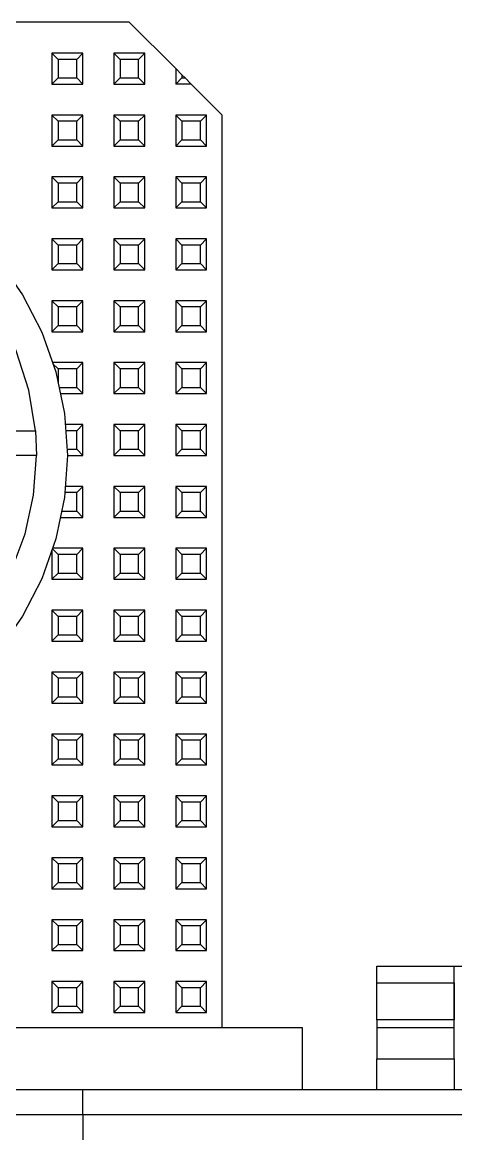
# Model space of a CAD drawing. Header units: millimetres. Extents: x 0 to 156, y 0 to 155.
# Drawn here: x 86.54 to 100.55, y 119.08 to 155 of the extents above; entities that cross this region are included whole.
import ezdxf

# ---------------------------------------------------------------- set-up
doc = ezdxf.new("R2010")
doc.units = ezdxf.units.MM

# ---------------------------------------------------------------- blocks, each defined once
blk = doc.blocks.new('CHINT_70dbcf6fe7c4519691b3c42ff544d895_FACE_0')
at = {"color": 7, "linetype": 'CONTINUOUS', "true_color": 0x40d9ff}
for p, q in [((87.7, 153.8), (87.5, 154)), ((87.5, 154), (87.5, 153)), ((88.5, 154), (87.5, 154)), ((87.7, 153.8), (87.7, 153.2)), ((88.3, 153.8), (87.7, 153.8)), ((88.3, 153.8), (88.5, 154)), ((88.3, 153.2), (88.3, 153.8)), ((88.5, 153), (88.5, 154)), ((89.7, 153.8), (89.5, 154)), ((89.5, 154), (89.5, 153)), ((90.5, 154), (89.5, 154)), ((89.7, 153.8), (89.7, 153.2)), ((90.3, 153.8), (89.7, 153.8)), ((90.3, 153.8), (90.5, 154)), ((90.3, 153.2), (90.3, 153.8)), ((90.5, 153), (90.5, 154)), ((87.7, 153.2), (87.5, 153)), ((87.7, 153.2), (88.3, 153.2)), ((88.3, 153.2), (88.5, 153)), ((89.7, 153.2), (89.5, 153)), ((89.7, 153.2), (90.3, 153.2)), ((90.3, 153.2), (90.5, 153)), ((91.7, 153.2), (91.5, 153)), ((91.7, 153.3), (91.7, 153.2)), ((91.7, 153.3), (91.8, 153.2)), ((91.7, 153.2), (91.8, 153.2)), ((87.5, 153), (88.5, 153)), ((89.5, 153), (90.5, 153)), ((87.7, 151.8), (87.5, 152)), ((87.5, 152), (87.5, 151)), ((88.5, 152), (87.5, 152)), ((88.3, 151.8), (88.5, 152)), ((88.5, 151), (88.5, 152)), ((89.7, 151.8), (89.5, 152)), ((89.5, 152), (89.5, 151)), ((90.5, 152), (89.5, 152)), ((90.3, 151.8), (90.5, 152)), ((90.5, 151), (90.5, 152)), ((91.7, 151.8), (91.5, 152)), ((91.5, 152), (91.5, 151)), ((92.5, 152), (91.5, 152)), ((92.3, 151.8), (92.5, 152)), ((92.5, 151), (92.5, 152)), ((87.7, 151.8), (87.7, 151.2)), ((88.3, 151.8), (87.7, 151.8)), ((88.3, 151.2), (88.3, 151.8)), ((89.7, 151.8), (89.7, 151.2)), ((90.3, 151.8), (89.7, 151.8)), ((90.3, 151.2), (90.3, 151.8)), ((91.7, 151.8), (91.7, 151.2)), ((92.3, 151.8), (91.7, 151.8)), ((92.3, 151.2), (92.3, 151.8)), ((87.7, 151.2), (87.5, 151)), ((87.5, 151), (88.5, 151)), ((87.7, 151.2), (88.3, 151.2)), ((88.3, 151.2), (88.5, 151)), ((89.7, 151.2), (89.5, 151)), ((89.5, 151), (90.5, 151)), ((89.7, 151.2), (90.3, 151.2)), ((90.3, 151.2), (90.5, 151)), ((91.7, 151.2), (91.5, 151)), ((91.5, 151), (92.5, 151)), ((91.7, 151.2), (92.3, 151.2)), ((92.3, 151.2), (92.5, 151)), ((87.7, 149.8), (87.5, 150)), ((87.5, 150), (87.5, 149)), ((88.5, 150), (87.5, 150)), ((87.7, 149.8), (87.7, 149.2)), ((88.3, 149.8), (87.7, 149.8)), ((88.3, 149.8), (88.5, 150)), ((88.3, 149.2), (88.3, 149.8)), ((88.5, 149), (88.5, 150)), ((89.7, 149.8), (89.5, 150)), ((89.5, 150), (89.5, 149)), ((90.5, 150), (89.5, 150)), ((89.7, 149.8), (89.7, 149.2)), ((90.3, 149.8), (89.7, 149.8)), ((90.3, 149.8), (90.5, 150)), ((90.3, 149.2), (90.3, 149.8)), ((90.5, 149), (90.5, 150)), ((91.7, 149.8), (91.5, 150)), ((91.5, 150), (91.5, 149)), ((92.5, 150), (91.5, 150)), ((91.7, 149.8), (91.7, 149.2)), ((92.3, 149.8), (91.7, 149.8)), ((92.3, 149.8), (92.5, 150)), ((92.3, 149.2), (92.3, 149.8)), ((92.5, 149), (92.5, 150)), ((87.7, 149.2), (87.5, 149)), ((87.7, 149.2), (88.3, 149.2)), ((88.3, 149.2), (88.5, 149)), ((89.7, 149.2), (89.5, 149)), ((89.7, 149.2), (90.3, 149.2)), ((90.3, 149.2), (90.5, 149)), ((91.7, 149.2), (91.5, 149)), ((91.7, 149.2), (92.3, 149.2)), ((92.3, 149.2), (92.5, 149)), ((87.5, 149), (88.5, 149)), ((89.5, 149), (90.5, 149)), ((91.5, 149), (92.5, 149)), ((87.7, 147.8), (87.5, 148)), ((87.5, 148), (87.5, 147)), ((88.5, 148), (87.5, 148)), ((88.3, 147.8), (88.5, 148)), ((88.5, 147), (88.5, 148)), ((89.7, 147.8), (89.5, 148)), ((89.5, 148), (89.5, 147)), ((90.5, 148), (89.5, 148)), ((90.3, 147.8), (90.5, 148)), ((90.5, 147), (90.5, 148)), ((91.7, 147.8), (91.5, 148)), ((91.5, 148), (91.5, 147)), ((92.5, 148), (91.5, 148)), ((92.3, 147.8), (92.5, 148)), ((92.5, 147), (92.5, 148)), ((87.7, 147.8), (87.7, 147.2)), ((88.3, 147.8), (87.7, 147.8)), ((88.3, 147.2), (88.3, 147.8)), ((89.7, 147.8), (89.7, 147.2)), ((90.3, 147.8), (89.7, 147.8)), ((90.3, 147.2), (90.3, 147.8)), ((91.7, 147.8), (91.7, 147.2)), ((92.3, 147.8), (91.7, 147.8)), ((92.3, 147.2), (92.3, 147.8)), ((87.7, 147.2), (87.5, 147)), ((87.5, 147), (88.5, 147)), ((87.7, 147.2), (88.3, 147.2)), ((88.3, 147.2), (88.5, 147)), ((89.7, 147.2), (89.5, 147)), ((89.5, 147), (90.5, 147)), ((89.7, 147.2), (90.3, 147.2)), ((90.3, 147.2), (90.5, 147)), ((91.7, 147.2), (91.5, 147)), ((91.5, 147), (92.5, 147)), ((91.7, 147.2), (92.3, 147.2)), ((92.3, 147.2), (92.5, 147)), ((87.7, 145.8), (87.5, 146)), ((87.5, 146), (87.5, 145)), ((88.5, 146), (87.5, 146)), ((88.3, 145.8), (88.5, 146)), ((88.5, 145), (88.5, 146)), ((89.7, 145.8), (89.5, 146)), ((89.5, 146), (89.5, 145)), ((90.5, 146), (89.5, 146)), ((90.3, 145.8), (90.5, 146)), ((90.5, 145), (90.5, 146)), ((91.7, 145.8), (91.5, 146)), ((91.5, 146), (91.5, 145)), ((92.5, 146), (91.5, 146)), ((92.3, 145.8), (92.5, 146)), ((92.5, 145), (92.5, 146)), ((87.7, 145.8), (87.7, 145.2)), ((88.3, 145.8), (87.7, 145.8)), ((88.3, 145.2), (88.3, 145.8)), ((89.7, 145.8), (89.7, 145.2)), ((90.3, 145.8), (89.7, 145.8)), ((90.3, 145.2), (90.3, 145.8)), ((91.7, 145.8), (91.7, 145.2)), ((92.3, 145.8), (91.7, 145.8)), ((92.3, 145.2), (92.3, 145.8)), ((87.7, 145.2), (87.5, 145)), ((87.7, 145.2), (88.3, 145.2)), ((88.3, 145.2), (88.5, 145)), ((89.7, 145.2), (89.5, 145)), ((89.7, 145.2), (90.3, 145.2)), ((90.3, 145.2), (90.5, 145)), ((91.7, 145.2), (91.5, 145)), ((91.7, 145.2), (92.3, 145.2)), ((92.3, 145.2), (92.5, 145)), ((87.5, 145), (88.5, 145)), ((89.5, 145), (90.5, 145)), ((91.5, 145), (92.5, 145)), ((88.5, 144), (87.522, 144)), ((87.7, 143.8), (87.534, 143.966)), ((87.7, 143.8), (87.7, 143.357)), ((88.3, 143.8), (87.7, 143.8)), ((88.3, 143.8), (88.5, 144)), ((88.3, 143.2), (88.3, 143.8)), ((88.5, 143), (88.5, 144)), ((89.7, 143.8), (89.5, 144)), ((89.5, 144), (89.5, 143)), ((90.5, 144), (89.5, 144)), ((89.7, 143.8), (89.7, 143.2)), ((90.3, 143.8), (89.7, 143.8)), ((90.3, 143.8), (90.5, 144)), ((90.3, 143.2), (90.3, 143.8)), ((90.5, 143), (90.5, 144)), ((91.7, 143.8), (91.5, 144)), ((91.5, 144), (91.5, 143)), ((92.5, 144), (91.5, 144)), ((91.7, 143.8), (91.7, 143.2)), ((92.3, 143.8), (91.7, 143.8)), ((92.3, 143.8), (92.5, 144)), ((92.3, 143.2), (92.3, 143.8)), ((92.5, 143), (92.5, 144)), ((87.733, 143.2), (88.3, 143.2)), ((87.774, 143), (88.5, 143)), ((88.3, 143.2), (88.5, 143)), ((89.7, 143.2), (89.5, 143)), ((89.5, 143), (90.5, 143)), ((89.7, 143.2), (90.3, 143.2)), ((90.3, 143.2), (90.5, 143)), ((91.7, 143.2), (91.5, 143)), ((91.5, 143), (92.5, 143)), ((91.7, 143.2), (92.3, 143.2)), ((92.3, 143.2), (92.5, 143)), ((88.5, 142), (87.932, 142)), ((88.3, 141.8), (88.5, 142)), ((88.5, 141), (88.5, 142)), ((89.7, 141.8), (89.5, 142)), ((89.5, 142), (89.5, 141)), ((90.5, 142), (89.5, 142)), ((90.3, 141.8), (90.5, 142)), ((90.5, 141), (90.5, 142)), ((91.7, 141.8), (91.5, 142)), ((91.5, 142), (91.5, 141)), ((92.5, 142), (91.5, 142)), ((92.3, 141.8), (92.5, 142)), ((92.5, 141), (92.5, 142)), ((88.3, 141.8), (87.945, 141.8)), ((88.3, 141.2), (88.3, 141.8)), ((89.7, 141.8), (89.7, 141.2)), ((90.3, 141.8), (89.7, 141.8)), ((90.3, 141.2), (90.3, 141.8)), ((91.7, 141.8), (91.7, 141.2)), ((92.3, 141.8), (91.7, 141.8)), ((92.3, 141.2), (92.3, 141.8)), ((87.986, 141.2), (88.3, 141.2)), ((88.3, 141.2), (88.5, 141)), ((89.7, 141.2), (89.5, 141)), ((89.7, 141.2), (90.3, 141.2)), ((90.3, 141.2), (90.5, 141)), ((91.7, 141.2), (91.5, 141)), ((91.7, 141.2), (92.3, 141.2)), ((92.3, 141.2), (92.5, 141)), ((88, 141), (88.5, 141)), ((89.5, 141), (90.5, 141)), ((91.5, 141), (92.5, 141)), ((88.3, 139.8), (87.918, 139.8)), ((88.5, 140), (87.932, 140)), ((88.3, 139.8), (88.5, 140)), ((88.3, 139.2), (88.3, 139.8)), ((88.5, 139), (88.5, 140)), ((89.7, 139.8), (89.5, 140)), ((89.5, 140), (89.5, 139)), ((90.5, 140), (89.5, 140)), ((89.7, 139.8), (89.7, 139.2)), ((90.3, 139.8), (89.7, 139.8)), ((90.3, 139.8), (90.5, 140)), ((90.3, 139.2), (90.3, 139.8)), ((90.5, 139), (90.5, 140)), ((91.7, 139.8), (91.5, 140)), ((91.5, 140), (91.5, 139)), ((92.5, 140), (91.5, 140)), ((91.7, 139.8), (91.7, 139.2)), ((92.3, 139.8), (91.7, 139.8)), ((92.3, 139.8), (92.5, 140)), ((92.3, 139.2), (92.3, 139.8)), ((92.5, 139), (92.5, 140)), ((87.816, 139.2), (88.3, 139.2)), ((88.3, 139.2), (88.5, 139)), ((89.7, 139.2), (89.5, 139)), ((89.7, 139.2), (90.3, 139.2)), ((90.3, 139.2), (90.5, 139)), ((91.7, 139.2), (91.5, 139)), ((91.7, 139.2), (92.3, 139.2)), ((92.3, 139.2), (92.5, 139)), ((87.774, 139), (88.5, 139)), ((89.5, 139), (90.5, 139)), ((91.5, 139), (92.5, 139)), ((87.5, 137.939), (87.5, 137)), ((87.7, 137.8), (87.516, 137.984)), ((88.5, 138), (87.522, 138)), ((88.3, 137.8), (88.5, 138)), ((88.5, 137), (88.5, 138)), ((89.7, 137.8), (89.5, 138)), ((89.5, 138), (89.5, 137)), ((90.5, 138), (89.5, 138)), ((90.3, 137.8), (90.5, 138)), ((90.5, 137), (90.5, 138)), ((91.7, 137.8), (91.5, 138)), ((91.5, 138), (91.5, 137)), ((92.5, 138), (91.5, 138)), ((92.3, 137.8), (92.5, 138)), ((92.5, 137), (92.5, 138)), ((87.7, 137.8), (87.7, 137.2)), ((88.3, 137.8), (87.7, 137.8)), ((88.3, 137.2), (88.3, 137.8)), ((89.7, 137.8), (89.7, 137.2)), ((90.3, 137.8), (89.7, 137.8)), ((90.3, 137.2), (90.3, 137.8)), ((91.7, 137.8), (91.7, 137.2)), ((92.3, 137.8), (91.7, 137.8)), ((92.3, 137.2), (92.3, 137.8)), ((87.7, 137.2), (87.5, 137)), ((87.5, 137), (88.5, 137)), ((87.7, 137.2), (88.3, 137.2)), ((88.3, 137.2), (88.5, 137)), ((89.7, 137.2), (89.5, 137)), ((89.5, 137), (90.5, 137)), ((89.7, 137.2), (90.3, 137.2)), ((90.3, 137.2), (90.5, 137)), ((91.7, 137.2), (91.5, 137)), ((91.5, 137), (92.5, 137)), ((91.7, 137.2), (92.3, 137.2)), ((92.3, 137.2), (92.5, 137)), ((87.7, 135.8), (87.5, 136)), ((87.5, 136), (87.5, 135)), ((88.5, 136), (87.5, 136)), ((87.7, 135.8), (87.7, 135.2)), ((88.3, 135.8), (87.7, 135.8)), ((88.3, 135.8), (88.5, 136)), ((88.3, 135.2), (88.3, 135.8)), ((88.5, 135), (88.5, 136)), ((89.7, 135.8), (89.5, 136)), ((89.5, 136), (89.5, 135)), ((90.5, 136), (89.5, 136)), ((89.7, 135.8), (89.7, 135.2)), ((90.3, 135.8), (89.7, 135.8)), ((90.3, 135.8), (90.5, 136)), ((90.3, 135.2), (90.3, 135.8)), ((90.5, 135), (90.5, 136)), ((91.7, 135.8), (91.5, 136)), ((91.5, 136), (91.5, 135)), ((92.5, 136), (91.5, 136)), ((91.7, 135.8), (91.7, 135.2)), ((92.3, 135.8), (91.7, 135.8)), ((92.3, 135.8), (92.5, 136)), ((92.3, 135.2), (92.3, 135.8)), ((92.5, 135), (92.5, 136)), ((87.7, 135.2), (87.5, 135)), ((87.7, 135.2), (88.3, 135.2)), ((88.3, 135.2), (88.5, 135)), ((89.7, 135.2), (89.5, 135)), ((89.7, 135.2), (90.3, 135.2)), ((90.3, 135.2), (90.5, 135)), ((91.7, 135.2), (91.5, 135)), ((91.7, 135.2), (92.3, 135.2)), ((92.3, 135.2), (92.5, 135)), ((87.5, 135), (88.5, 135)), ((89.5, 135), (90.5, 135)), ((91.5, 135), (92.5, 135)), ((87.7, 133.8), (87.5, 134)), ((87.5, 134), (87.5, 133)), ((88.5, 134), (87.5, 134)), ((88.3, 133.8), (88.5, 134)), ((88.5, 133), (88.5, 134)), ((89.7, 133.8), (89.5, 134)), ((89.5, 134), (89.5, 133)), ((90.5, 134), (89.5, 134)), ((90.3, 133.8), (90.5, 134)), ((90.5, 133), (90.5, 134)), ((91.7, 133.8), (91.5, 134)), ((91.5, 134), (91.5, 133)), ((92.5, 134), (91.5, 134)), ((92.3, 133.8), (92.5, 134)), ((92.5, 133), (92.5, 134)), ((87.7, 133.8), (87.7, 133.2)), ((88.3, 133.8), (87.7, 133.8)), ((88.3, 133.2), (88.3, 133.8)), ((89.7, 133.8), (89.7, 133.2)), ((90.3, 133.8), (89.7, 133.8)), ((90.3, 133.2), (90.3, 133.8)), ((91.7, 133.8), (91.7, 133.2)), ((92.3, 133.8), (91.7, 133.8)), ((92.3, 133.2), (92.3, 133.8)), ((87.7, 133.2), (87.5, 133)), ((87.5, 133), (88.5, 133)), ((87.7, 133.2), (88.3, 133.2)), ((88.3, 133.2), (88.5, 133)), ((89.7, 133.2), (89.5, 133)), ((89.5, 133), (90.5, 133)), ((89.7, 133.2), (90.3, 133.2)), ((90.3, 133.2), (90.5, 133)), ((91.7, 133.2), (91.5, 133)), ((91.5, 133), (92.5, 133)), ((91.7, 133.2), (92.3, 133.2)), ((92.3, 133.2), (92.5, 133)), ((87.7, 131.8), (87.5, 132)), ((87.5, 132), (87.5, 131)), ((88.5, 132), (87.5, 132)), ((88.3, 131.8), (88.5, 132)), ((88.5, 131), (88.5, 132)), ((89.7, 131.8), (89.5, 132)), ((89.5, 132), (89.5, 131)), ((90.5, 132), (89.5, 132)), ((90.3, 131.8), (90.5, 132)), ((90.5, 131), (90.5, 132)), ((91.7, 131.8), (91.5, 132)), ((91.5, 132), (91.5, 131)), ((92.5, 132), (91.5, 132)), ((92.3, 131.8), (92.5, 132)), ((92.5, 131), (92.5, 132)), ((87.7, 131.8), (87.7, 131.2)), ((88.3, 131.8), (87.7, 131.8)), ((88.3, 131.2), (88.3, 131.8)), ((89.7, 131.8), (89.7, 131.2)), ((90.3, 131.8), (89.7, 131.8)), ((90.3, 131.2), (90.3, 131.8)), ((91.7, 131.8), (91.7, 131.2)), ((92.3, 131.8), (91.7, 131.8)), ((92.3, 131.2), (92.3, 131.8)), ((87.7, 131.2), (87.5, 131)), ((87.7, 131.2), (88.3, 131.2)), ((88.3, 131.2), (88.5, 131)), ((89.7, 131.2), (89.5, 131)), ((89.7, 131.2), (90.3, 131.2)), ((90.3, 131.2), (90.5, 131)), ((91.7, 131.2), (91.5, 131)), ((91.7, 131.2), (92.3, 131.2)), ((92.3, 131.2), (92.5, 131)), ((87.5, 131), (88.5, 131)), ((89.5, 131), (90.5, 131)), ((91.5, 131), (92.5, 131)), ((87.7, 129.8), (87.5, 130)), ((87.5, 130), (87.5, 129)), ((88.5, 130), (87.5, 130)), ((87.7, 129.8), (87.7, 129.2)), ((88.3, 129.8), (87.7, 129.8)), ((88.3, 129.8), (88.5, 130)), ((88.3, 129.2), (88.3, 129.8)), ((88.5, 129), (88.5, 130)), ((89.7, 129.8), (89.5, 130)), ((89.5, 130), (89.5, 129)), ((90.5, 130), (89.5, 130)), ((89.7, 129.8), (89.7, 129.2)), ((90.3, 129.8), (89.7, 129.8)), ((90.3, 129.8), (90.5, 130)), ((90.3, 129.2), (90.3, 129.8)), ((90.5, 129), (90.5, 130)), ((91.7, 129.8), (91.5, 130)), ((91.5, 130), (91.5, 129)), ((92.5, 130), (91.5, 130)), ((91.7, 129.8), (91.7, 129.2)), ((92.3, 129.8), (91.7, 129.8)), ((92.3, 129.8), (92.5, 130)), ((92.3, 129.2), (92.3, 129.8)), ((92.5, 129), (92.5, 130)), ((87.7, 129.2), (87.5, 129)), ((87.5, 129), (88.5, 129)), ((87.7, 129.2), (88.3, 129.2)), ((88.3, 129.2), (88.5, 129)), ((89.7, 129.2), (89.5, 129)), ((89.5, 129), (90.5, 129)), ((89.7, 129.2), (90.3, 129.2)), ((90.3, 129.2), (90.5, 129)), ((91.7, 129.2), (91.5, 129)), ((91.5, 129), (92.5, 129)), ((91.7, 129.2), (92.3, 129.2)), ((92.3, 129.2), (92.5, 129)), ((87.7, 127.8), (87.5, 128)), ((87.5, 128), (87.5, 127)), ((88.5, 128), (87.5, 128)), ((88.3, 127.8), (88.5, 128)), ((88.5, 127), (88.5, 128)), ((89.7, 127.8), (89.5, 128)), ((89.5, 128), (89.5, 127)), ((90.5, 128), (89.5, 128)), ((90.3, 127.8), (90.5, 128)), ((90.5, 127), (90.5, 128)), ((91.7, 127.8), (91.5, 128)), ((91.5, 128), (91.5, 127)), ((92.5, 128), (91.5, 128)), ((92.3, 127.8), (92.5, 128)), ((92.5, 127), (92.5, 128)), ((87.7, 127.8), (87.7, 127.2)), ((88.3, 127.8), (87.7, 127.8)), ((88.3, 127.2), (88.3, 127.8)), ((89.7, 127.8), (89.7, 127.2)), ((90.3, 127.8), (89.7, 127.8)), ((90.3, 127.2), (90.3, 127.8)), ((91.7, 127.8), (91.7, 127.2)), ((92.3, 127.8), (91.7, 127.8)), ((92.3, 127.2), (92.3, 127.8)), ((87.7, 127.2), (87.5, 127)), ((87.7, 127.2), (88.3, 127.2)), ((88.3, 127.2), (88.5, 127)), ((89.7, 127.2), (89.5, 127)), ((89.7, 127.2), (90.3, 127.2)), ((90.3, 127.2), (90.5, 127)), ((91.7, 127.2), (91.5, 127)), ((91.7, 127.2), (92.3, 127.2)), ((92.3, 127.2), (92.5, 127)), ((87.5, 127), (88.5, 127)), ((89.5, 127), (90.5, 127)), ((91.5, 127), (92.5, 127)), ((87.7, 125.8), (87.5, 126)), ((87.5, 126), (87.5, 125)), ((88.5, 126), (87.5, 126)), ((87.7, 125.8), (87.7, 125.2)), ((88.3, 125.8), (87.7, 125.8)), ((88.3, 125.8), (88.5, 126)), ((88.3, 125.2), (88.3, 125.8)), ((88.5, 125), (88.5, 126)), ((89.7, 125.8), (89.5, 126)), ((89.5, 126), (89.5, 125)), ((90.5, 126), (89.5, 126)), ((89.7, 125.8), (89.7, 125.2)), ((90.3, 125.8), (89.7, 125.8)), ((90.3, 125.8), (90.5, 126)), ((90.3, 125.2), (90.3, 125.8)), ((90.5, 125), (90.5, 126)), ((91.7, 125.8), (91.5, 126)), ((91.5, 126), (91.5, 125)), ((92.5, 126), (91.5, 126)), ((91.7, 125.8), (91.7, 125.2)), ((92.3, 125.8), (91.7, 125.8)), ((92.3, 125.8), (92.5, 126)), ((92.3, 125.2), (92.3, 125.8)), ((92.5, 125), (92.5, 126)), ((87.7, 125.2), (87.5, 125)), ((87.5, 125), (88.5, 125)), ((87.7, 125.2), (88.3, 125.2)), ((88.3, 125.2), (88.5, 125)), ((89.7, 125.2), (89.5, 125)), ((89.5, 125), (90.5, 125)), ((89.7, 125.2), (90.3, 125.2)), ((90.3, 125.2), (90.5, 125)), ((91.7, 125.2), (91.5, 125)), ((91.5, 125), (92.5, 125)), ((91.7, 125.2), (92.3, 125.2)), ((92.3, 125.2), (92.5, 125)), ((87.7, 123.8), (87.5, 124)), ((87.5, 124), (87.5, 123)), ((88.5, 124), (87.5, 124)), ((88.3, 123.8), (88.5, 124)), ((88.5, 123), (88.5, 124)), ((89.7, 123.8), (89.5, 124)), ((89.5, 124), (89.5, 123)), ((90.5, 124), (89.5, 124)), ((90.3, 123.8), (90.5, 124)), ((90.5, 123), (90.5, 124)), ((91.7, 123.8), (91.5, 124)), ((91.5, 124), (91.5, 123)), ((92.5, 124), (91.5, 124)), ((92.3, 123.8), (92.5, 124)), ((92.5, 123), (92.5, 124)), ((87.7, 123.8), (87.7, 123.2)), ((88.3, 123.8), (87.7, 123.8)), ((88.3, 123.2), (88.3, 123.8)), ((89.7, 123.8), (89.7, 123.2)), ((90.3, 123.8), (89.7, 123.8)), ((90.3, 123.2), (90.3, 123.8)), ((91.7, 123.8), (91.7, 123.2)), ((92.3, 123.8), (91.7, 123.8)), ((92.3, 123.2), (92.3, 123.8)), ((87.7, 123.2), (87.5, 123)), ((87.7, 123.2), (88.3, 123.2)), ((88.3, 123.2), (88.5, 123)), ((89.7, 123.2), (89.5, 123)), ((89.7, 123.2), (90.3, 123.2)), ((90.3, 123.2), (90.5, 123)), ((91.7, 123.2), (91.5, 123)), ((91.7, 123.2), (92.3, 123.2)), ((92.3, 123.2), (92.5, 123)), ((87.5, 123), (88.5, 123)), ((89.5, 123), (90.5, 123)), ((91.5, 123), (92.5, 123)), ((100.5, 122.5), (98, 122.5)), ((100.5, 121.5), (100.5, 120.5)), ((88.5, 120.5), (67.5, 120.5)), ((88.5, 119.7), (88.5, 120.5)), ((67.5, 119.7), (88.5, 119.7))]:
    blk.add_line(p, q, dxfattribs=at)
for points in [[(91.5, 153.5), (90, 155), (66, 155), (64.5, 153.5)], [(91.7, 153.3), (91.5, 153.5), (91.5, 153)], [(91.8, 153.2), (92, 153), (91.5, 153)], [(93, 122.5), (93, 152), (92, 153)], [(68, 141), (68.093, 142.362), (68.371, 143.698), (68.828, 144.984), (69.456, 146.196), (70.243, 147.311), (71.174, 148.308), (72.233, 149.17), (73.399, 149.879), (74.651, 150.423), (75.965, 150.791), (77.318, 150.977), (78.682, 150.977), (80.035, 150.791), (81.349, 150.423), (82.601, 149.879), (83.767, 149.17), (84.826, 148.308), (85.757, 147.311), (86.544, 146.196), (87.172, 144.984), (87.629, 143.698), (87.907, 142.362), (88, 141)], [(86.964, 141.8), (86.748, 143.115), (86.34, 144.383), (85.749, 145.577), (84.988, 146.671), (84.075, 147.641), (83.028, 148.465), (81.87, 149.125), (80.628, 149.608), (79.329, 149.901), (78, 150), (76.671, 149.901), (75.372, 149.608), (74.13, 149.125), (72.972, 148.465), (71.925, 147.641), (71.012, 146.671), (70.251, 145.577), (69.66, 144.383), (69.252, 143.115), (69.036, 141.8)], [(85.538, 141.8), (86.964, 141.8), (87, 141), (84.691, 141), (84, 141)], [(88, 141), (87.907, 139.638), (87.629, 138.302), (87.172, 137.016), (86.544, 135.804), (85.757, 134.689), (84.826, 133.692), (83.767, 132.83), (82.601, 132.121), (81.349, 131.577), (80.035, 131.209), (78.682, 131.023), (77.318, 131.023), (75.965, 131.209), (74.651, 131.577), (73.399, 132.121), (72.233, 132.83), (71.174, 133.692), (70.243, 134.689), (69.456, 135.804), (68.828, 137.016), (68.371, 138.302), (68.093, 139.638), (68, 141)], [(69, 141), (69.092, 139.719), (69.365, 138.464), (69.813, 137.261), (70.429, 136.134), (71.198, 135.106), (72.106, 134.198), (73.134, 133.429), (74.261, 132.813), (75.464, 132.365), (76.719, 132.092), (78, 132), (79.281, 132.092), (80.536, 132.365), (81.739, 132.813), (82.866, 133.429), (83.894, 134.198), (84.802, 135.106), (85.571, 136.134), (86.187, 137.261), (86.635, 138.464), (86.908, 139.719), (87, 141)], [(98, 123.964), (98, 124.259), (98, 124.439), (98, 124.5), (100.5, 124.5)], [(100.5, 121.5), (100.5, 124.439), (100.5, 124.5), (103.5, 124.5), (103.5, 124.439), (103.5, 121.5)], [(100.5, 123.964), (100.5, 124.259), (100.5, 124.439)], [(100.5, 123.964), (100.5, 122.768), (98, 122.768), (98, 123.964), (100.5, 123.964)], [(95.6, 120.5), (95.6, 122.5), (60.4, 122.5), (60.4, 120.5)], [(98, 122.768), (98, 122.621), (98, 122.53), (98, 122.5)], [(98, 122.5), (98, 122.456), (98, 122.327), (98, 122.118), (98, 121.838), (98, 121.5)], [(100.5, 122.5), (100.5, 122.53), (100.5, 122.621), (100.5, 122.768)], [(100.5, 121.5), (100.5, 121.838), (100.5, 122.118), (100.5, 122.327), (100.5, 122.456), (100.5, 122.5)], [(98, 120.5), (98, 121.5), (100.5, 121.5)], [(88.5, 119.7), (107, 119.7), (107, 120.5), (88.5, 120.5)], [(88.5, 119.7), (88.5, 113.5), (88.425, 112.832), (88.203, 112.198), (87.845, 111.63), (87.37, 111.155), (86.802, 110.797), (86.168, 110.575), (85.5, 110.5), (70.5, 110.5), (69.832, 110.575), (69.198, 110.797), (68.63, 111.155), (68.155, 111.63), (67.797, 112.198), (67.575, 112.832), (67.5, 113.5), (67.5, 119.7)]]:
    blk.add_lwpolyline(points, dxfattribs=at)
blk = doc.blocks.new('CHINT_70dbcf6fe7c4519691b3c42ff544d895')
at = {"true_color": 0x40d9ff}
blk.add_blockref('CHINT_70dbcf6fe7c4519691b3c42ff544d895_FACE_0', (0, 0), dxfattribs=at)

msp = doc.modelspace()

# ---------------------------------------------------------------- block references
at = {"true_color": 0x40d9ff}
msp.add_blockref('CHINT_70dbcf6fe7c4519691b3c42ff544d895', (0, 0), dxfattribs=at)

doc.saveas('drawing.dxf')
